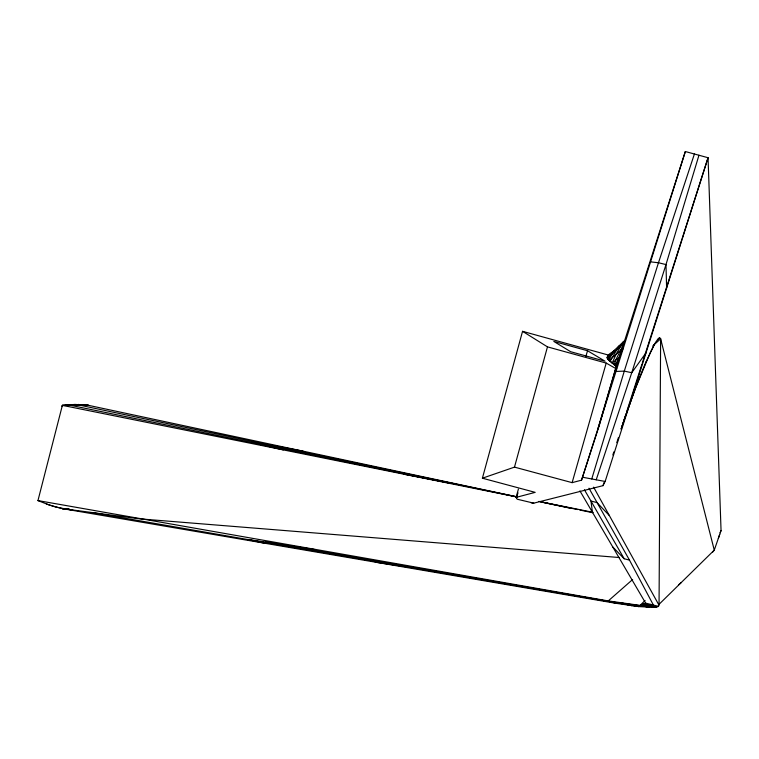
<?xml version="1.0" encoding="UTF-8"?>
<svg xmlns="http://www.w3.org/2000/svg" width="759" height="759" viewBox="0 0 759 759"><rect width="100%" height="100%" fill="white"/><g stroke="black" fill="none" stroke-linecap="round" stroke-linejoin="round"><path stroke-width="1.14" d="M624.894 417.905L635.653 387.802L650.52 352.005C653.29 347.195 655.045 341.389 659.495 337.793L660.624 338.799L659.049 605.426L657.683 606.83L654.524 607.371L638.708 606.593L615.606 603.263L62.172 508.577L49.487 505.114L37.959 500.589L62.371 405.344L69.135 405.202L62.361 405.439L62.077 406.587M610.331 355.591L522.553 331.322L482.392 478.208L514.488 467.127L572.125 482.648L581.536 480.172L597.921 428.797L615.701 368.485L685.33 151.534L708.052 157.72L721.05 530.569L720.035 532.79M68.927 405.05L88.556 405.353L62.352 405.505L74.904 404.414L88.556 405.353L516.822 496.803M516.518 498.113L517.961 492.781M514.488 467.127L547.467 346.872L522.553 331.322M682.123 238.658L708.052 157.72L605.141 481.472L603.016 485.656L533.738 503.16L517.164 499.204L516.082 497.392L518.397 489.119M572.125 482.648L606.204 363.077L547.467 346.872M616.744 368.21L615.701 368.485L599.145 425.894L581.536 480.172M585.939 356.227L587.523 350.753L553.833 341.436L570.626 351.702L605.084 361.218L587.523 350.753M591.754 478.957L624.296 371.113L658.47 262.747L694.409 154.001M698.954 155.244L665.985 264.578L631.744 372.716L596.213 479.792M685.33 151.534L597.921 428.797M603.016 485.656L604.003 482.591M612.845 454.964L613.832 451.88M616.782 442.658L618.443 437.516M621.327 428.512L625.995 413.911M626.659 411.862L641.991 364.007M642.342 362.887L681.762 239.787M621.251 428.901L624.524 418.959M721.05 530.569L714.266 550.123L712.729 552.03M718.337 538.387L719.693 534.478M622.854 348.912L615.293 365.591L616.46 366.464M646.023 361.939L654.391 344.415M72.447 405.05L83.547 404.917L82.446 404.575M612.893 351.711C601.773 357.973 609.866 360.525 615.293 365.591L608.006 359.168L612.893 351.711L624.761 340.459M608.746 360.013L614.363 350.316M610.094 361.341L618.803 346.104M657.398 339.671L659.486 337.783L660.624 338.799L714.266 550.123L658.717 604.648L593.623 487.164M623.262 341.873L616.042 354.358L612.152 363.125L618.661 357.821M646.042 352.802L631.744 372.716L624.296 371.113L616.261 371.426M608.006 359.168L607.238 357.992L609.942 354.5M645.084 600.473L640.055 605.388L608.253 600.919L37.969 500.598M652.844 345.895L660.624 338.799M607.437 358.362L624.353 342.878L615.502 360.459L614.278 364.813L618.139 361.256M609.164 360.449L622.513 348.637M632.617 579.534L608.253 600.919L615.606 603.263M678.518 584.866L680.994 582.779M615.881 366.028L617.522 365.088M658.584 606.375L645.643 603.12L640.055 605.388L649.628 607.437M78.585 404.395L77.589 404.737L516.367 496.766M68.642 405.344L69.135 405.202M642.275 604.487L645.881 605.568L650.814 604.42M516.082 497.392L535.18 492.363L482.392 478.208M66.175 405.145L65.644 405.249L66.555 405.344M645.795 606.621L652.474 606.005L656.326 607.162M83.424 405.145L88.556 405.353M46.432 503.985L55.843 507.078L64.524 508.748M66.868 508.919L69.211 509.08M619.211 557.514L139.713 518.852L62.172 508.577L69.249 509.308M643.888 606.213L611.194 601.859L430.894 570.483L375.164 562.125M650.662 261.883L658.47 262.747L665.985 264.578L666.62 288.05M314.264 549.421L247.548 539.497L92.674 512.619M638.708 606.593L247.548 539.497L265.005 543.283M62.172 508.577L72.75 510.01M531.053 502.771L532.125 502.923M532.666 503.008L533.767 503.17M403.427 474.1L455.134 483.967M265.688 541.803L430.894 570.483M582.855 477.288L605.141 481.472M303.135 451.178L258.734 442.829L251.751 442.469L70.729 405.344M654.524 607.371L645.881 605.568M643.395 604.031L652.474 606.005L653.404 605.075L629.477 560.104L588.993 488.217M62.371 405.344L516.87 496.974M538.852 501.405L593.168 512.353M450.087 483.227L251.751 442.469L283.306 449.888M540.626 501.832L577.599 509.564M579.904 510.048L592.618 512.695M541.082 501.984L569.867 508.132M631.858 605.758L620.881 602.693M612.731 546.935L624.173 558.747L629.477 560.104M633.177 604.866L636.991 605.834M606.204 363.077L615.701 368.485M71.896 404.604L72.826 405.353M609.363 515.579L597.01 502.6L590.967 501.035L584.411 489.783M579.923 490.902L645.643 603.12M624.173 558.747L590.967 501.035L592.428 512.259M607.238 357.992L607.01 357.29M621.109 429.186A87.133 7.438 -71.2 0 1 624.657 418.541M625.036 417.422A87.133 7.438 -71.2 0 1 646.042 361.872"/></g></svg>
